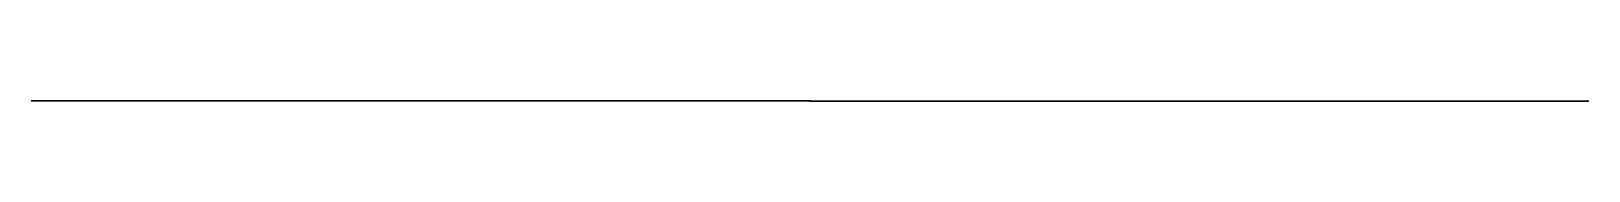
# Model space of a CAD drawing. Header units: centimetres. Extents: x -189113 to 189070, y -71 to 4.
import ezdxf

# ---------------------------------------------------------------- set-up
doc = ezdxf.new("R2010")
doc.units = ezdxf.units.CM
doc.header["$MEASUREMENT"] = 0
for name, color, linetype in [('16 mm Rail Plate v3_Sketch1', 7, 'Continuous'), ('16 mm Rail Plate v3_Sketch2', 7, 'Continuous'), ('16 mm SUPPORT RAIL v3_Sketch1', 7, 'Continuous'), ('40mm X 40mm 12 in v1_Sketch1', 7, 'Continuous'), ('40mm X 40mm 3ft v2_Sketch1', 7, 'Continuous'), ('40mm X 40mm 45 Degree v1_Sketch1', 7, 'Continuous'), ('40mm X 40mm 97.8 mm v1_Sketch1', 7, 'Continuous'), ('Beam Fixture big v1_Sketch1', 7, 'Continuous'), ('Beam Fixture big v1_Sketch2', 7, 'Continuous'), ('Beam fixture v1_Sketch1', 7, 'Continuous'), ('Beam fixture v1_Sketch2', 7, 'Continuous'), ('Boat Hull v4_Sketch1', 7, 'Continuous'), ('Navy 40 X 40 Stepper Box v9_Sketch1', 7, 'Continuous'), ('Navy Stepper Plate v6_Sketch1', 7, 'Continuous'), ('Navy Stepper Plate v6_Sketch2', 7, 'Continuous'), ('SK 12mm v1_Sketch1', 7, 'Continuous'), ('SK 12mm v1_Sketch2', 7, 'Continuous'), ('SK 12mm v1_Sketch3', 7, 'Continuous'), ('SK 12mm v1_Sketch4', 7, 'Continuous'), ('Stepper Motor Through Hole offset v1_Sketch2', 7, 'Continuous'), ('Stepper Motor Through Hole offset v1_Top profile', 7, 'Continuous')]:
    doc.layers.add(name, color=color, linetype=linetype)

# ---------------------------------------------------------------- blocks, each defined once
blk = doc.blocks.new('40mmX40mm12inv1')
at = {"layer": '40mm X 40mm 12 in v1_Sketch1'}
for p, q in [((0, 4), (0, 3)), ((0, 4), (0, 0)), ((4, 4), (0, 4)), ((0, 4), (2, 4)), ((0, 4), (1, 4)), ((0, 3), (0, 3)), ((0, 2), (0, 2)), ((2, 2), (0, 2)), ((0, 0), (0, 2)), ((0, 2), (0, 2)), ((0, 1), (0, 0)), ((0, 1), (0, 1)), ((0, 0), (1, 0)), ((1, 4), (1, 4)), ((1, 3), (1, 2)), ((1, 3), (1, 3)), ((1, 2), (1, 2)), ((1, 1), (1, 1)), ((1, 1), (2, 1)), ((1, 0), (1, 0)), ((2, 2), (2, 4)), ((2, 4), (2, 4)), ((2, 4), (2, 4)), ((4, 4), (2, 4)), ((2, 3), (2, 3)), ((3, 3), (2, 3)), ((2, 2), (2, 0)), ((2, 2), (4, 2)), ((3, 1), (2, 1)), ((2, 1), (2, 1)), ((2, 0), (2, 0)), ((2, 0), (2, 0)), ((4, 4), (3, 4)), ((3, 4), (3, 4)), ((3, 3), (3, 2)), ((3, 3), (3, 3)), ((3, 3), (3, 3)), ((3, 2), (3, 2)), ((3, 1), (3, 1)), ((3, 0), (189070, 0)), ((4, 4), (4, 3)), ((4, 3), (4, 4)), ((4, 0), (4, 4)), ((4, 3), (4, 3)), ((4, 3), (4, 3)), ((4, 2), (4, 2)), ((4, 2), (4, 2)), ((4, 0), (4, 1)), ((4, 1), (4, 1)), ((4, 1), (4, 1)), ((0, 0), (2, 0)), ((0, 0), (2, 0)), ((4, 0), (3, 0))]:
    blk.add_line(p, q, dxfattribs=at)
blk.add_circle((2, 2), 0.341, dxfattribs=at)
for centre, radius, start, end in [((0, 4), 0.4, 90.00005, 180.00003), ((1, 3), 0.0936, 43.40498, 179.98228), ((0, 3), 0.15, 180.00003, 270.00003), ((0, 3), 0.15, 270.00003, 359.98228), ((0, 1), 0.15, 360, 90), ((0, 1), 0.15, 90, 179.99996), ((1, 1), 0.0936, 180, 313.73134), ((0, 0), 0.4, 180, 270), ((1, 4), 0.15, 0.00008, 90.00005), ((1, 4), 0.15, 270.00007, 0.00008), ((1, 3), 0.0936, 90.00007, 223.40498), ((1, 2), 0.1, 0, 43.40498), ((1, 2), 0.1, 313.73134, 0), ((1, 1), 0.0936, 133.73134, 269.99988), ((1, 0), 0.15, 360, 89.99988), ((1, 0), 0.15, 270, 360), ((3, 4), 0.15, 180, 270), ((3, 4), 0.15, 90, 180), ((2, 3), 0.1, 270, 316.29555), ((2, 3), 0.1, 223.40498, 270), ((2, 1), 0.1, 46.26837, 90), ((2, 1), 0.1, 90, 133.73134), ((3, 0), 0.15, 89.99996, 180.00008), ((3, 0), 0.15, 180.00008, 270.00008), ((3, 3), 0.0936, 316.29555, 90), ((3, 3), 0.0936, 0, 136.29555), ((3, 2), 0.1, 136.29555, 180), ((3, 2), 0.1, 180, 226.26837), ((3, 1), 0.1, 226.26837, 359.99998), ((3, 1), 0.0936, 269.99996, 46.26837), ((4, 4), 0.4, 0, 90), ((4, 3), 0.15, 270, 360), ((4, 3), 0.15, 180, 270), ((4, 1), 0.15, 359.99998, 89.99995), ((4, 1), 0.15, 89.99995, 179.99998), ((4, 0), 0.4, 270.00008, 359.99998), ((189070, 0), 0.15, 270, 89.99996)]:
    blk.add_arc(centre, radius, start, end, dxfattribs=at)
for p in [(0, 0), (0, 0), (2, 4), (2, 2), (4, 3), (4, 2), (4, 2), (4, 1)]:
    blk.add_point(p, dxfattribs=at)
blk = doc.blocks.new('40mmX40mm45Degreev1')
at = {"layer": '40mm X 40mm 45 Degree v1_Sketch1'}
for p, q in [((0, 4), (2, 4)), ((0, 4), (0, 0)), ((0, 4), (1, 4)), ((0, 4), (0, 3)), ((4, 4), (0, 4)), ((0, 3), (0, 3)), ((2, 2), (0, 2)), ((0, 2), (0, 2)), ((0, 0), (0, 2)), ((0, 2), (0, 2)), ((0, 1), (0, 0)), ((0, 1), (0, 1)), ((0, 0), (1, 0)), ((1, 4), (1, 4)), ((1, 3), (1, 3)), ((1, 3), (1, 2)), ((1, 2), (1, 2)), ((1, 1), (1, 1)), ((1, 1), (2, 1)), ((1, 0), (1, 0)), ((2, 4), (2, 4)), ((2, 4), (2, 4)), ((2, 2), (2, 4)), ((4, 4), (2, 4)), ((3, 3), (2, 3)), ((2, 3), (2, 3)), ((2, 2), (2, 0)), ((2, 2), (4, 2)), ((2, 1), (2, 1)), ((3, 1), (2, 1)), ((2, 0), (2, 0)), ((2, 0), (2, 0)), ((4, 4), (3, 4)), ((3, 4), (3, 4)), ((3, 3), (3, 3)), ((3, 3), (3, 2)), ((3, 3), (3, 3)), ((3, 2), (3, 2)), ((3, 1), (3, 1)), ((3, 0), (189070, 0)), ((4, 0), (4, 4)), ((4, 4), (4, 3)), ((4, 3), (4, 4)), ((4, 3), (4, 3)), ((4, 3), (4, 3)), ((4, 2), (4, 2)), ((4, 2), (4, 2)), ((4, 1), (4, 1)), ((4, 0), (4, 1)), ((4, 1), (4, 1)), ((0, 0), (2, 0)), ((0, 0), (2, 0)), ((4, 0), (3, 0))]:
    blk.add_line(p, q, dxfattribs=at)
blk.add_circle((2, 2), 0.341, dxfattribs=at)
for centre, radius, start, end in [((0, 4), 0.4, 90.00005, 180.00003), ((1, 3), 0.0936, 43.40498, 179.98228), ((0, 3), 0.15, 180.00003, 270.00003), ((0, 3), 0.15, 270.00003, 359.98228), ((0, 1), 0.15, 90, 179.99996), ((0, 1), 0.15, 360, 90), ((1, 1), 0.0936, 180, 313.73134), ((0, 0), 0.4, 180, 270), ((1, 4), 0.15, 270.00007, 0.00008), ((1, 4), 0.15, 0.00008, 90.00005), ((1, 3), 0.0936, 90.00007, 223.40498), ((1, 2), 0.1, 313.73134, 0), ((1, 2), 0.1, 0, 43.40498), ((1, 1), 0.0936, 133.73134, 269.99988), ((1, 0), 0.15, 270, 360), ((1, 0), 0.15, 360, 89.99988), ((3, 4), 0.15, 90, 180), ((3, 4), 0.15, 180, 270), ((2, 3), 0.1, 270, 316.29555), ((2, 3), 0.1, 223.40498, 270), ((2, 1), 0.1, 46.26837, 90), ((2, 1), 0.1, 90, 133.73134), ((3, 0), 0.15, 180.00008, 270.00008), ((3, 0), 0.15, 89.99996, 180.00008), ((3, 3), 0.0936, 316.29555, 90), ((3, 3), 0.0936, 0, 136.29555), ((3, 2), 0.1, 180, 226.26837), ((3, 2), 0.1, 136.29555, 180), ((3, 1), 0.0936, 269.99996, 46.26837), ((3, 1), 0.1, 226.26837, 359.99998), ((4, 4), 0.4, 0, 90), ((4, 3), 0.15, 180, 270), ((4, 3), 0.15, 270, 360), ((4, 1), 0.15, 359.99998, 89.99995), ((4, 1), 0.15, 89.99995, 179.99998), ((4, 0), 0.4, 270.00008, 359.99998), ((189070, 0), 0.15, 270, 89.99996)]:
    blk.add_arc(centre, radius, start, end, dxfattribs=at)
for p in [(0, 0), (0, 0), (2, 4), (2, 2), (4, 3), (4, 2), (4, 2), (4, 1)]:
    blk.add_point(p, dxfattribs=at)
blk = doc.blocks.new('BoatHullv4')
at = {"layer": 'Boat Hull v4_Sketch1'}
for p, q in [((0, 1.27), (0, 0)), ((75, 1.27), (0, 1.27)), ((0, 0), (75, 0)), ((75, 0), (75, 1.27))]:
    blk.add_line(p, q, dxfattribs=at)
blk.add_point((0, 0), dxfattribs=at)
blk = doc.blocks.new('40mmX40mm97.8mmv1')
at = {"layer": '40mm X 40mm 97.8 mm v1_Sketch1'}
for p, q in [((0, 4), (0, 0)), ((0, 4), (1, 4)), ((4, 4), (0, 4)), ((0, 4), (2, 4)), ((0, 4), (0, 3)), ((0, 3), (0, 3)), ((0, 0), (0, 2)), ((0, 2), (0, 2)), ((2, 2), (0, 2)), ((0, 2), (0, 2)), ((0, 1), (0, 1)), ((0, 1), (0, 0)), ((0, 0), (1, 0)), ((1, 4), (1, 4)), ((1, 3), (1, 2)), ((1, 3), (1, 3)), ((1, 2), (1, 2)), ((1, 1), (1, 1)), ((1, 1), (2, 1)), ((1, 0), (1, 0)), ((2, 4), (2, 4)), ((4, 4), (2, 4)), ((2, 4), (2, 4)), ((2, 2), (2, 4)), ((2, 3), (2, 3)), ((3, 3), (2, 3)), ((2, 2), (2, 0)), ((2, 2), (4, 2)), ((3, 1), (2, 1)), ((2, 1), (2, 1)), ((2, 0), (2, 0)), ((2, 0), (2, 0)), ((3, 4), (3, 4)), ((4, 4), (3, 4)), ((3, 3), (3, 3)), ((3, 3), (3, 3)), ((3, 3), (3, 2)), ((3, 2), (3, 2)), ((3, 1), (3, 1)), ((3, 0), (189070, 0)), ((4, 0), (4, 4)), ((4, 4), (4, 3)), ((4, 3), (4, 4)), ((4, 3), (4, 3)), ((4, 3), (4, 3)), ((4, 2), (4, 2)), ((4, 2), (4, 2)), ((4, 0), (4, 1)), ((4, 1), (4, 1)), ((4, 1), (4, 1)), ((0, 0), (2, 0)), ((0, 0), (2, 0)), ((4, 0), (3, 0))]:
    blk.add_line(p, q, dxfattribs=at)
blk.add_circle((2, 2), 0.341, dxfattribs=at)
for centre, radius, start, end in [((0, 4), 0.4, 90.00005, 180.00003), ((0, 3), 0.15, 180.00003, 270.00003), ((0, 3), 0.15, 270.00003, 359.98228), ((1, 3), 0.0936, 43.40498, 179.98228), ((0, 1), 0.15, 360, 90), ((0, 1), 0.15, 90, 179.99996), ((1, 1), 0.0936, 180, 313.73134), ((0, 0), 0.4, 180, 270), ((1, 4), 0.15, 0.00008, 90.00005), ((1, 3), 0.0936, 90.00007, 223.40498), ((1, 4), 0.15, 270.00007, 0.00008), ((1, 2), 0.1, 0, 43.40498), ((1, 2), 0.1, 313.73134, 0), ((1, 1), 0.0936, 133.73134, 269.99988), ((1, 0), 0.15, 270, 360), ((1, 0), 0.15, 360, 89.99988), ((3, 4), 0.15, 90, 180), ((3, 4), 0.15, 180, 270), ((2, 3), 0.1, 270, 316.29555), ((2, 3), 0.1, 223.40498, 270), ((2, 1), 0.1, 46.26837, 90), ((2, 1), 0.1, 90, 133.73134), ((3, 0), 0.15, 89.99996, 180.00008), ((3, 0), 0.15, 180.00008, 270.00008), ((3, 3), 0.0936, 316.29555, 90), ((3, 3), 0.0936, 0, 136.29555), ((3, 2), 0.1, 136.29555, 180), ((3, 2), 0.1, 180, 226.26837), ((3, 1), 0.0936, 269.99996, 46.26837), ((3, 1), 0.1, 226.26837, 359.99998), ((4, 4), 0.4, 0, 90), ((4, 3), 0.15, 270, 360), ((4, 3), 0.15, 180, 270), ((4, 1), 0.15, 89.99995, 179.99998), ((4, 1), 0.15, 359.99998, 89.99995), ((4, 0), 0.4, 270.00008, 359.99998), ((189070, 0), 0.15, 270, 89.99996)]:
    blk.add_arc(centre, radius, start, end, dxfattribs=at)
for p in [(0, 0), (0, 0), (2, 4), (2, 2), (4, 3), (4, 2), (4, 2), (4, 1)]:
    blk.add_point(p, dxfattribs=at)
blk = doc.blocks.new('Beamfixturev1')
at = {"layer": 'Beam fixture v1_Sketch1'}
for q in [(-1, 0), (1, 0)]:
    blk.add_line((0, 0), q, dxfattribs=at)
at = {"layer": 'Beam fixture v1_Sketch1', "extrusion": (0, 1, 0)}
blk.add_arc((0, 0), 1, 0, 180, dxfattribs=at)
at = {"layer": 'Beam fixture v1_Sketch1'}
blk.add_point((0, 0), dxfattribs=at)
at = {"layer": 'Beam fixture v1_Sketch2'}
for p, q in [((-1, 0), (-1, 9.62)), ((-1, 9.62), (1, 9.62)), ((1, 4.81), (-1, 4.81)), ((1, 0), (-1, 0)), ((1, 9.12), (0, 9.12)), ((1, 0.5), (0, 0.5)), ((1, 9.62), (1, 0)), ((1, 8.62), (1, 9.12)), ((1, 4.81), (1, 8.62)), ((1, 4.81), (1, 1)), ((1, 1), (1, 0.5))]:
    blk.add_line(p, q, dxfattribs=at)
at = {"layer": 'Beam fixture v1_Sketch2', "extrusion": (0, 0, -1)}
for centre in [(0, 9.12), (0, 0.5)]:
    blk.add_circle(centre, 0.2, dxfattribs=at)
at = {"layer": 'Beam fixture v1_Sketch2'}
blk.add_point((0, 0), dxfattribs=at)
blk = doc.blocks.new('StepperMotorThroughHoleoffsetv1')
at = {"layer": 'Stepper Motor Through Hole offset v1_Sketch2'}
for p, q in [((-2.8, -2.8, -4.8), (-2.8, 2.8, -4.8)), ((-2.8, 2.8, -4.8), (2.8, 2.8, -4.8)), ((2.8, 2.8, -4.8), (2.8, -2.8, -4.8)), ((2.8, -2.8, -4.8), (-2.8, -2.8, -4.8))]:
    blk.add_line(p, q, dxfattribs=at)
at = {"layer": 'Stepper Motor Through Hole offset v1_Sketch2', "extrusion": (0, 0, -1)}
for radius in [0.75, 0.6]:
    blk.add_circle((0, 0, 4.8), radius, dxfattribs=at)
at = {"layer": 'Stepper Motor Through Hole offset v1_Sketch2'}
blk.add_point((0, 0, -4.8), dxfattribs=at)
at = {"layer": 'Stepper Motor Through Hole offset v1_Top profile'}
for p, q in [((-2.8, -2.8), (-2.8, 2.8)), ((-2.8, 2.8), (2.8, 2.8)), ((2.8, 0), (-2.8, 0)), ((-2.35, 2.35), (2.35, 2.35)), ((-2.35, -2.35), (-2.35, 2.35)), ((-2.35, 0), (2.35, 0)), ((0, 2.8), (0, -2.8)), ((0, 2.35), (0, -2.35)), ((2.35, 2.35), (2.35, -2.35)), ((2.8, 2.8), (2.8, -2.8)), ((2.8, -2.8), (-2.8, -2.8)), ((2.35, -2.35), (-2.35, -2.35))]:
    blk.add_line(p, q, dxfattribs=at)
for radius in [1.1, 0.75, 0.6]:
    blk.add_circle((0, 0), radius, dxfattribs=at)
for p in [(-2.35, 2.35), (0, 0), (0, 0), (0, 0), (2.35, 2.35), (-2.35, -2.35), (2.35, -2.35)]:
    blk.add_point(p, dxfattribs=at)
blk = doc.blocks.new('40mmX40mm3ftv2')
at = {"layer": '40mm X 40mm 3ft v2_Sketch1'}
for p, q in [((0, 4), (2, 4)), ((4, 4), (0, 4)), ((0, 4), (0, 0)), ((0, 4), (1, 4)), ((0, 4), (0, 3)), ((0, 3), (0, 3)), ((0, 0), (0, 2)), ((2, 2), (0, 2)), ((0, 2), (0, 2)), ((0, 2), (0, 2)), ((0, 1), (0, 0)), ((0, 1), (0, 1)), ((0, 0), (1, 0)), ((1, 4), (1, 4)), ((1, 3), (1, 2)), ((1, 3), (1, 3)), ((1, 2), (1, 2)), ((1, 1), (2, 1)), ((1, 1), (1, 1)), ((1, 0), (1, 0)), ((4, 4), (2, 4)), ((2, 4), (2, 4)), ((2, 2), (2, 4)), ((2, 4), (2, 4)), ((3, 3), (2, 3)), ((2, 3), (2, 3)), ((2, 2), (4, 2)), ((2, 2), (2, 0)), ((2, 1), (2, 1)), ((3, 1), (2, 1)), ((2, 0), (2, 0)), ((2, 0), (2, 0)), ((4, 4), (3, 4)), ((3, 4), (3, 4)), ((3, 3), (3, 2)), ((3, 3), (3, 3)), ((3, 3), (3, 3)), ((3, 2), (3, 2)), ((3, 1), (3, 1)), ((3, 0), (189070, 0)), ((4, 0), (4, 4)), ((4, 4), (4, 3)), ((4, 3), (4, 4)), ((4, 3), (4, 3)), ((4, 3), (4, 3)), ((4, 2), (4, 2)), ((4, 2), (4, 2)), ((4, 1), (4, 1)), ((4, 1), (4, 1)), ((4, 0), (4, 1)), ((0, 0), (2, 0)), ((0, 0), (2, 0)), ((4, 0), (3, 0))]:
    blk.add_line(p, q, dxfattribs=at)
blk.add_circle((2, 2), 0.341, dxfattribs=at)
for centre, radius, start, end in [((0, 4), 0.4, 90.00005, 180.00003), ((1, 3), 0.0936, 43.40498, 179.98228), ((0, 3), 0.15, 270.00003, 359.98228), ((0, 3), 0.15, 180.00003, 270.00003), ((0, 1), 0.15, 90, 179.99996), ((0, 1), 0.15, 360, 90), ((1, 1), 0.0936, 180, 313.73134), ((0, 0), 0.4, 180, 270), ((1, 4), 0.15, 270.00007, 0.00008), ((1, 4), 0.15, 0.00008, 90.00005), ((1, 3), 0.0936, 90.00007, 223.40498), ((1, 2), 0.1, 313.73134, 0), ((1, 2), 0.1, 0, 43.40498), ((1, 1), 0.0936, 133.73134, 269.99988), ((1, 0), 0.15, 360, 89.99988), ((1, 0), 0.15, 270, 360), ((3, 4), 0.15, 180, 270), ((3, 4), 0.15, 90, 180), ((2, 3), 0.1, 270, 316.29555), ((2, 3), 0.1, 223.40498, 270), ((2, 1), 0.1, 46.26837, 90), ((2, 1), 0.1, 90, 133.73134), ((3, 0), 0.15, 180.00008, 270.00008), ((3, 0), 0.15, 89.99996, 180.00008), ((3, 3), 0.0936, 316.29555, 90), ((3, 3), 0.0936, 0, 136.29555), ((3, 2), 0.1, 136.29555, 180), ((3, 2), 0.1, 180, 226.26837), ((3, 1), 0.1, 226.26837, 359.99998), ((3, 1), 0.0936, 269.99996, 46.26837), ((4, 4), 0.4, 0, 90), ((4, 3), 0.15, 270, 360), ((4, 3), 0.15, 180, 270), ((4, 1), 0.15, 359.99998, 89.99995), ((4, 1), 0.15, 89.99995, 179.99998), ((4, 0), 0.4, 270.00008, 359.99998), ((189070, 0), 0.15, 270, 89.99996)]:
    blk.add_arc(centre, radius, start, end, dxfattribs=at)
for p in [(0, 0), (0, 0), (2, 4), (2, 2), (4, 3), (4, 2), (4, 2), (4, 1)]:
    blk.add_point(p, dxfattribs=at)
blk = doc.blocks.new('SK12mmv1')
at = {"layer": 'SK 12mm v1_Sketch1'}
for p, q in [((0, 0), (4.2, 0)), ((0, 0, 0.6), (1.1, 0, 0.6)), ((0, 0), (0, 0, 0.6)), ((1.1, 0, 3.75), (3.1, 0, 3.75)), ((1.1, 0, 0.6), (1.1, 0, 3.75)), ((4.2, 0, 0.6), (3.1, 0, 0.6)), ((3.1, 0, 0.6), (3.1, 0, 3.75)), ((4.2, 0), (4.2, 0, 0.6))]:
    blk.add_line(p, q, dxfattribs=at)
blk.add_point((0, 0), dxfattribs=at)
at = {"layer": 'SK 12mm v1_Sketch2'}
for p, q in [((1.1, 0, 0.6), (0, 0, 0.6)), ((0, 0, 0.6), (0, 0)), ((0, 0), (2.1, 0)), ((0, 0), (4.2, 0)), ((3.1, 0, 3.75), (1.1, 0, 3.75)), ((1.1, 0, 3.75), (1.1, 0, 0.6)), ((1.9, 0, 3.75), (1.9, 0, 2.87)), ((2.1, 0, 3.75), (1.9, 0, 3.75)), ((2.1, 0), (2.1, 0, 2.3)), ((2.1, 0, 3.75), (2.3, 0, 3.75)), ((2.3, 0, 3.75), (2.3, 0, 2.87)), ((3.1, 0, 0.6), (3.1, 0, 3.75)), ((4.2, 0, 0.6), (3.1, 0, 0.6)), ((4.2, 0), (4.2, 0, 0.6))]:
    blk.add_line(p, q, dxfattribs=at)
at = {"layer": 'SK 12mm v1_Sketch2', "extrusion": (0, -1, 0)}
blk.add_circle((2.1, 2.3), 0.6, dxfattribs=at)
at = {"layer": 'SK 12mm v1_Sketch2'}
blk.add_point((0, 0), dxfattribs=at)
at = {"layer": 'SK 12mm v1_Sketch3'}
for p, q in [((1.1, 1.4, 0.6), (0, 1.4, 0.6)), ((0, 1.4, 0.6), (0, 0, 0.6)), ((0, 0.7, 0.6), (1.1, 0.7, 0.6)), ((0, 0, 0.6), (1.1, 0, 0.6)), ((0.55, 1.4, 0.6), (0.55, 0, 0.6)), ((1.1, 0, 0.6), (1.1, 1.4, 0.6))]:
    blk.add_line(p, q, dxfattribs=at)
blk.add_circle((0.55, 0.7, 0.6), 0.275, dxfattribs=at)
blk.add_point((0, 0, 0.6), dxfattribs=at)
at = {"layer": 'SK 12mm v1_Sketch4'}
for p, q in [((3.1, 1.4, 0.6), (3.1, 0, 0.6)), ((4.2, 1.4, 0.6), (3.1, 1.4, 0.6)), ((3.1, 0, 0.6), (4.2, 0, 0.6)), ((4.2, 0, 0.6), (4.2, 1.4, 0.6))]:
    blk.add_line(p, q, dxfattribs=at)
blk.add_circle((3.65, 0.7, 0.6), 0.275, dxfattribs=at)
blk.add_point((0, 0, 0.6), dxfattribs=at)
blk = doc.blocks.new('BeamFixturebigv1')
at = {"layer": 'Beam Fixture big v1_Sketch1'}
blk.add_line((0, 0), (4.2, 0), dxfattribs=at)
at = {"layer": 'Beam Fixture big v1_Sketch1', "extrusion": (0, 1, 0)}
blk.add_arc((-2.1, 0), 2.1, 0, 180, dxfattribs=at)
at = {"layer": 'Beam Fixture big v1_Sketch1'}
blk.add_point((0, 0), dxfattribs=at)
at = {"layer": 'Beam Fixture big v1_Sketch2'}
for p, q in [((0, 9.62), (4.2, 9.62)), ((0, 0), (0, 9.62)), ((4.2, 0), (0, 0)), ((4.2, 9.62), (4.2, 0))]:
    blk.add_line(p, q, dxfattribs=at)
at = {"layer": 'Beam Fixture big v1_Sketch2', "extrusion": (0, 0, -1)}
for centre in [(-2.1, 9.12), (-2.1, 0.5)]:
    blk.add_circle(centre, 0.2, dxfattribs=at)
at = {"layer": 'Beam Fixture big v1_Sketch2'}
blk.add_point((0, 0), dxfattribs=at)
blk = doc.blocks.new('16mmSUPPORTRAILv3')
at = {"layer": '16 mm SUPPORT RAIL v3_Sketch1'}
blk.add_circle((0, 0), 6.14, dxfattribs=at)
blk.add_point((0, 0), dxfattribs=at)
blk = doc.blocks.new('16mmRailPlatev3')
at = {"layer": '16 mm Rail Plate v3_Sketch1'}
for p, q in [((0, 4.8), (0, 0)), ((91.44, 4.8), (0, 4.8)), ((0, 0), (91.44, 0)), ((91.44, 0), (91.44, 4.8))]:
    blk.add_line(p, q, dxfattribs=at)
blk.add_point((0, 0), dxfattribs=at)
at = {"layer": '16 mm Rail Plate v3_Sketch2'}
for p, q in [((91.44, 4.8, 0.32), (0, 4.8, 0.32)), ((0, 4.8, 0.32), (0, 0, 0.32)), ((0, 4.8, 0.32), (5, 4.8, 0.32)), ((0, 0, 0.32), (91.44, 0, 0.32)), ((5, 4.8, 0.32), (5, 4.05, 0.32)), ((91.44, 2.4, 0.32), (88.94, 2.4, 0.32)), ((91.44, 4.8, 0.32), (91.44, 2.4, 0.32)), ((91.44, 0, 0.32), (91.44, 4.8, 0.32))]:
    blk.add_line(p, q, dxfattribs=at)
for centre, radius in [((5, 4.05, 0.32), 0.275), ((5, 0.75, 0.32), 0.275), ((8.94, 2.4, 0.32), 0.4), ((15, 4.05, 0.32), 0.275), ((15, 0.75, 0.32), 0.275), ((18.94, 2.4, 0.32), 0.4), ((25, 4.05, 0.32), 0.275), ((25, 0.75, 0.32), 0.275), ((28.94, 2.4, 0.32), 0.4), ((35, 4.05, 0.32), 0.275), ((35, 0.75, 0.32), 0.275), ((38.94, 2.4, 0.32), 0.4), ((45, 4.05, 0.32), 0.275), ((45, 0.75, 0.32), 0.275), ((48.94, 2.4, 0.32), 0.4), ((55, 4.05, 0.32), 0.275), ((55, 0.75, 0.32), 0.275), ((58.94, 2.4, 0.32), 0.4), ((65, 4.05, 0.32), 0.275), ((65, 0.75, 0.32), 0.275), ((68.94, 2.4, 0.32), 0.4), ((75, 4.05, 0.32), 0.275), ((75, 0.75, 0.32), 0.275), ((78.94, 2.4, 0.32), 0.4), ((85, 4.05, 0.32), 0.275), ((85, 0.75, 0.32), 0.275), ((88.94, 2.4, 0.32), 0.4)]:
    blk.add_circle(centre, radius, dxfattribs=at)
blk.add_point((0, 0, 0.32), dxfattribs=at)
blk = doc.blocks.new('NavyStepperPlatev6')
at = {"layer": 'Navy Stepper Plate v6_Sketch1'}
for p, q in [((11.39, 0, -5), (-11.39, 0, 5)), ((11.39, 0, -5), (-11.39, 0, -5)), ((-11.39, 0, 5), (11.39, 0, 5)), ((-11.39, 0, -5), (-11.39, 0, 5)), ((-11.39, 0, -5), (11.39, 0, 5)), ((11.39, 0, 5), (11.39, 0, -5))]:
    blk.add_line(p, q, dxfattribs=at)
blk.add_point((0, 0), dxfattribs=at)
blk.add_point((0, 0), dxfattribs=at)
at = {"layer": 'Navy Stepper Plate v6_Sketch2'}
for p, q in [((-11.39, 0, -5), (11.39, 0, -5)), ((-11.39, 0, 5), (-11.39, 0, -5)), ((-11.39, 0, -5), (11.39, 0, -5)), ((-11.39, 0, 5), (-9.39, 0, 5)), ((11.39, 0, 5), (-11.39, 0, 5)), ((-11.39, 0, 5), (-11.39, 0, -5)), ((-9.39, 0, 5), (-9.39, 0, 1.5)), ((11.39, 0, 5), (9.39, 0, 5)), ((9.39, 0, 5), (9.39, 0, 1.5)), ((11.39, 0, -5), (11.39, 0, 5))]:
    blk.add_line(p, q, dxfattribs=at)
at = {"layer": 'Navy Stepper Plate v6_Sketch2', "extrusion": (0, -1, 0)}
for centre, radius in [((-9.39, 1.5), 0.2), ((-9.39, -1.5), 0.2), ((-4.39, 1.5), 0.2), ((-4.39, -1.5), 0.2), ((0, 0), 0.6), ((4.39, 1.5), 0.2), ((4.39, -1.5), 0.2), ((9.39, -1.5), 0.2), ((9.39, 1.5), 0.2)]:
    blk.add_circle(centre, radius, dxfattribs=at)
at = {"layer": 'Navy Stepper Plate v6_Sketch2'}
blk.add_point((0, 0), dxfattribs=at)

msp = doc.modelspace()

# ---------------------------------------------------------------- linework, layer by layer
at = {"layer": 'Navy 40 X 40 Stepper Box v9_Sketch1'}
for p, q in [((0, 4), (0, 3)), ((4, 4), (0, 4)), ((0, 4), (0, 0)), ((0, 4), (1, 4)), ((0, 4), (2, 4)), ((0, 3), (0, 3)), ((2, 2), (0, 2)), ((0, 0), (0, 2)), ((0, 2), (0, 2)), ((0, 2), (0, 2)), ((0, 1), (0, 1)), ((0, 1), (0, 0)), ((0, 0), (1, 0)), ((1, 4), (1, 4)), ((1, 3), (1, 2)), ((1, 3), (1, 3)), ((1, 2), (1, 2)), ((1, 1), (1, 1)), ((1, 1), (2, 1)), ((1, 0), (1, 0)), ((2, 4), (2, 4)), ((4, 4), (2, 4)), ((2, 2), (2, 4)), ((2, 4), (2, 4)), ((3, 3), (2, 3)), ((2, 3), (2, 3)), ((2, 2), (2, 0)), ((2, 2), (4, 2)), ((3, 1), (2, 1)), ((2, 1), (2, 1)), ((2, 0), (2, 0)), ((2, 0), (2, 0)), ((3, 4), (3, 4)), ((4, 4), (3, 4)), ((3, 3), (3, 2)), ((3, 3), (3, 3)), ((3, 3), (3, 3)), ((3, 2), (3, 2)), ((3, 1), (3, 1)), ((3, 0), (189070, 0)), ((4, 4), (4, 3)), ((4, 0), (4, 4)), ((4, 3), (4, 4)), ((4, 3), (4, 3)), ((4, 3), (4, 3)), ((4, 2), (4, 2)), ((4, 2), (4, 2)), ((4, 1), (4, 1)), ((4, 1), (4, 1)), ((4, 0), (4, 1)), ((0, 0), (2, 0)), ((0, 0), (2, 0)), ((4, 0), (3, 0))]:
    msp.add_line(p, q, dxfattribs=at)
msp.add_circle((2, 2), 0.341, dxfattribs=at)
for centre, radius, start, end in [((0, 4), 0.4, 90.00005, 180.00003), ((1, 3), 0.0936, 43.40498, 179.98228), ((0, 3), 0.15, 270.00003, 359.98228), ((0, 3), 0.15, 180.00003, 270.00003), ((0, 1), 0.15, 360, 90), ((0, 1), 0.15, 90, 179.99996), ((1, 1), 0.0936, 180, 313.73134), ((0, 0), 0.4, 180, 270), ((1, 4), 0.15, 270.00007, 0.00008), ((1, 4), 0.15, 0.00008, 90.00005), ((1, 3), 0.0936, 90.00007, 223.40498), ((1, 2), 0.1, 313.73134, 0), ((1, 2), 0.1, 0, 43.40498), ((1, 1), 0.0936, 133.73134, 269.99988), ((1, 0), 0.15, 270, 360), ((1, 0), 0.15, 360, 89.99988), ((3, 4), 0.15, 90, 180), ((3, 4), 0.15, 180, 270), ((2, 3), 0.1, 270, 316.29555), ((2, 3), 0.1, 223.40498, 270), ((2, 1), 0.1, 46.26837, 90), ((2, 1), 0.1, 90, 133.73134), ((3, 0), 0.15, 180.00008, 270.00008), ((3, 0), 0.15, 89.99996, 180.00008), ((3, 3), 0.0936, 316.29555, 90), ((3, 3), 0.0936, 0, 136.29555), ((3, 2), 0.1, 136.29555, 180), ((3, 2), 0.1, 180, 226.26837), ((3, 1), 0.1, 226.26837, 359.99998), ((3, 1), 0.0936, 269.99996, 46.26837), ((4, 4), 0.4, 0, 90), ((4, 3), 0.15, 180, 270), ((4, 3), 0.15, 270, 360), ((4, 1), 0.15, 89.99995, 179.99998), ((4, 1), 0.15, 359.99998, 89.99995), ((4, 0), 0.4, 270.00008, 359.99998), ((189070, 0), 0.15, 270, 89.99996)]:
    msp.add_arc(centre, radius, start, end, dxfattribs=at)
for p in [(0, 0), (0, 0), (2, 4), (2, 2), (4, 3), (4, 2), (4, 2), (4, 1)]:
    msp.add_point(p, dxfattribs=at)

# ---------------------------------------------------------------- block references
at = {"extrusion": (-1.9258e-06, -0.707107, 0.707107), "rotation": 180.000107181752}
msp.add_blockref('40mmX40mm45Degreev1', (-43, -79, -11), dxfattribs=at)
at = {"extrusion": (-2.02316e-06, -1, -2.68e-12), "rotation": 180.0000757841346}
msp.add_blockref('40mmX40mm12inv1', (-29, 24, 30), dxfattribs=at)
at = {"extrusion": (4.95214e-07, 0.707107, 0.707107), "rotation": 359.9998928148476}
msp.add_blockref('40mmX40mm45Degreev1', (29, 48, -38), dxfattribs=at)
at = {"extrusion": (-1.32282e-06, -6.94405e-15, 1), "rotation": 179.9998439578295}
msp.add_blockref('16mmSUPPORTRAILv3', (-45, -65, -7), dxfattribs=at)
at = {"extrusion": (1.32282e-06, 1.24031e-14, -1), "rotation": 4.012736137382573e-05}
msp.add_blockref('NavyStepperPlatev6', (38, -70, 22), dxfattribs=at)
at = {"extrusion": (-1.32282e-06, -6.74316e-15, 1), "rotation": 359.9999598817223}
msp.add_blockref('NavyStepperPlatev6', (-38, -70, -44), dxfattribs=at)
at = {"extrusion": (1.40068e-06, 1, 1.85866e-12), "rotation": 89.99992420815447}
msp.add_blockref('40mmX40mm12inv1', (47, -67, -61), dxfattribs=at)
at = {"extrusion": (2.72349e-06, 1, 3.60851e-12)}
for name, p, rotation in [('40mmX40mm12inv1', (47, 20, -61), 89.99992420815467), ('16mmRailPlatev3', (48, -67, -65), 89.99992420815452)]:
    msp.add_blockref(name, p, dxfattribs=dict(at, rotation=rotation))
at = {"extrusion": (-9.90428e-07, -0.707107, -0.707107), "rotation": 0.000107181751987804}
msp.add_blockref('40mmX40mm45Degreev1', (-47, 48, 20), dxfattribs=at)
at = {"extrusion": (-1.32282e-06, 3.59553e-16, 1), "rotation": 359.9998439578295}
msp.add_blockref('40mmX40mm3ftv2', (-47, -65, -67), dxfattribs=at)
at = {"extrusion": (1, -2.72349e-06, 1.32282e-06)}
for p, rotation in [((-33, 20, -43), 90.00000000020655), ((-61, -67, -43), 90.0000000002066)]:
    msp.add_blockref('40mmX40mm97.8mmv1', p, dxfattribs=dict(at, rotation=rotation))
at = {"extrusion": (-1.40068e-06, -1, -1.86067e-12), "rotation": 90.00007579184565}
msp.add_blockref('BeamFixturebigv1', (-34, -24, 44), dxfattribs=at)
at = {"extrusion": (-1.40068e-06, -1, -1.86048e-12), "rotation": 270.0000757918456}
msp.add_blockref('BeamFixturebigv1', (-43, -42, 44), dxfattribs=at)
at = {"extrusion": (-1.40068e-06, -1, -1.86053e-12), "rotation": 270.0000757918455}
msp.add_blockref('Beamfixturev1', (-43, -6, 45), dxfattribs=at)
at = {"extrusion": (1.40068e-06, 1, 1.86053e-12)}
for name, p, rotation in [('Beamfixturev1', (43, -6, -48), 89.99992420815451), ('BeamFixturebigv1', (34, -20, -49), 269.9999242081544), ('BeamFixturebigv1', (43, -46, -49), 89.99992420815438)]:
    msp.add_blockref(name, p, dxfattribs=dict(at, rotation=rotation))
at = {"extrusion": (-1.40068e-06, -1, -1.86093e-12), "rotation": 270.0000757918456}
msp.add_blockref('SK12mmv1', (-42, -20, 49), dxfattribs=at)
at = {"extrusion": (-1.40068e-06, -1, -1.86122e-12), "rotation": 90.00007579184565}
msp.add_blockref('SK12mmv1', (-40, -46, 49), dxfattribs=at)
at = {"extrusion": (1.40068e-06, 1, 1.85834e-12), "rotation": 89.99992420815451}
msp.add_blockref('StepperMotorThroughHoleoffsetv1', (38, -44, -60), dxfattribs=at)
at = {"extrusion": (1.40068e-06, 1, 1.85915e-12), "rotation": 179.9999242206748}
msp.add_blockref('StepperMotorThroughHoleoffsetv1', (38, -22, -60), dxfattribs=at)
at = {"extrusion": (-1.32281e-06, 1.32282e-06, 1), "rotation": 179.9998439601652}
msp.add_blockref('StepperMotorThroughHoleoffsetv1', (-38, -67, 24), dxfattribs=at)
at = {"extrusion": (1.32282e-06, 6.51213e-15, -1), "rotation": 180.0001560445061}
msp.add_blockref('StepperMotorThroughHoleoffsetv1', (38, -67, 68), dxfattribs=at)
at = {"extrusion": (-1.32282e-06, -5.10521e-15, 1), "rotation": 179.999959863557}
msp.add_blockref('16mmSUPPORTRAILv3', (-31, -65, -7), dxfattribs=at)
at = {"extrusion": (-1.40068e-06, -1, -1.86066e-12), "rotation": 90.00007579184565}
msp.add_blockref('SK12mmv1', (-35, -46, 49), dxfattribs=at)
at = {"extrusion": (-1.40068e-06, -1, -1.8604e-12), "rotation": 270.0000757918456}
msp.add_blockref('SK12mmv1', (-37, -20, 49), dxfattribs=at)
at = {"extrusion": (-1, 1.40068e-06, -1.32282e-06)}
for name, p, rotation in [('BoatHullv4', (47, -63, 35), 89.99999999989373), ('40mmX40mm97.8mmv1', (47, -67, 33), 89.99999999989386), ('40mmX40mm97.8mmv1', (33, -63, 33), 269.9999999998939)]:
    msp.add_blockref(name, p, dxfattribs=dict(at, rotation=rotation))
at = {"extrusion": (2.02316e-06, 1, 2.68211e-12), "rotation": 89.99992420815407}
msp.add_blockref('40mmX40mm12inv1', (33, -67, -61), dxfattribs=at)
at = {"extrusion": (-1, 2.72349e-06, -1.32282e-06), "rotation": 89.99999999979346}
msp.add_blockref('40mmX40mm97.8mmv1', (65, 20, 33), dxfattribs=at)
at = {"extrusion": (-7.00338e-07, -1, -9.32269e-13), "rotation": 90.00007579184549}
msp.add_blockref('16mmRailPlatev3', (-29, -67, 65), dxfattribs=at)
at = {"extrusion": (2.36596e-06, 0.707107, -0.707107), "rotation": 179.9998928148476}
msp.add_blockref('40mmX40mm45Degreev1', (33, -79, -7), dxfattribs=at)
at = {"extrusion": (-1.32282e-06, -2.8589e-15, 1), "rotation": 359.9998840847018}
msp.add_blockref('40mmX40mm3ftv2', (-33, -65, -67), dxfattribs=at)

doc.saveas('drawing.dxf')
